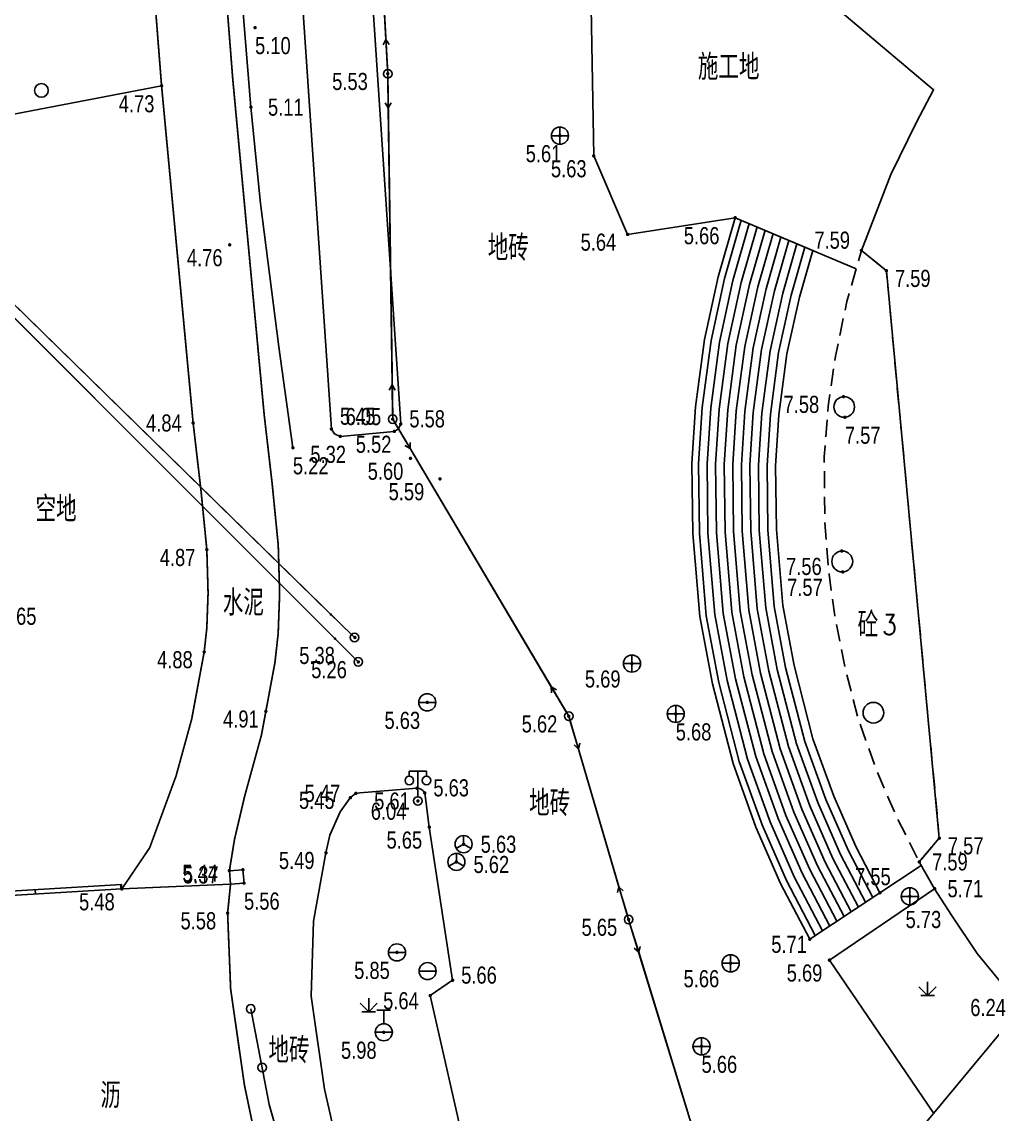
# Model space of a CAD drawing. Extents: x 500064 to 501389, y 2542464 to 2545400.
# Drawn here: x 501096.8 to 501153.5, y 2542690.7 to 2542754.6 of the extents above; entities that cross this region are included whole.
import ezdxf
from ezdxf.enums import TextEntityAlignment as Align

# ---------------------------------------------------------------- set-up
doc = ezdxf.new("R2010")
doc.units = 0
doc.header["$LTSCALE"] = 0.5
doc.linetypes.add('X5', pattern=[3, 2, -1])
doc.layers.get('0').update_dxf_attribs({"linetype": 'CONTINUOUS', "lineweight": 5})
doc.layers.add('GCD', color=8, linetype='CONTINUOUS')
doc.layers.add('地形图', color=8, linetype='CONTINUOUS')
doc.styles.add('HZ', font='romans.shx', dxfattribs={"width": 0.8, "bigfont": 'hztxt.shx'})
doc.styles.add('正等线体', font='')
doc.styles.get('正等线体').set_extended_font_data('FZZhongDengXian-Z07S')
doc.linetypes.add('10421', pattern='A,2,[150,AAA.SHX,S=1,R=0,X=0,Y=1],1e-11', length=2)
doc.linetypes.add('10422', pattern='A,2,[150,AAA.SHX,S=1,R=0,X=0,Y=1],2,[177,AAA.SHX,S=1,R=0,X=0,Y=0.8],1e-09', length=4)
doc.linetypes.add('1161', pattern='A,0,[149,AAA.SHX,S=0.15,R=0,X=0,Y=0],-1.6', length=1.6)

# ---------------------------------------------------------------- blocks, each defined once
blk = doc.blocks.new('gc097')
for p, q in [((-1, 2.9), (-1, 3.5)), ((-1, 3.5), (1, 3.5)), ((0, 0.5), (0, 3.5)), ((1, 3.5), (1, 2.9))]:
    blk.add_line(p, q)
for centre in [(-1, 2.4), (1, 2.4), (0, 0)]:
    blk.add_circle(centre, 0.5)
blk = doc.blocks.new('gc133')
for p, q in [((-0.8, 2.6), (0.8, 2.6)), ((0, 1), (0, 2.6)), ((-1, 0), (1, 0))]:
    blk.add_line(p, q)
blk.add_circle((0, 0), 1)
blk = doc.blocks.new('gc042')
blk.add_line((-1, 0), (1, 0))
blk.add_circle((0, 0), 1)
blk = doc.blocks.new('gc048')
for q in [(-0.87, -0.5), (0, 1), (0.87, -0.5)]:
    blk.add_line((0, 0), q)
blk.add_circle((0, 0), 1)
blk = doc.blocks.new('gc170')
at = {"linetype": 'Continuous'}
blk.add_circle((0, 0), 0.5, dxfattribs=at)
blk = doc.blocks.new('gc013c')
at = {"linetype": 'Continuous'}
blk.add_line((0.5, 0), (4, 0), dxfattribs=at)
at = {"linetype": 'Continuous', "const_width": 0.15, "flags": 128}
blk.add_lwpolyline([(3.775, 0, 1), (3.925, 0, 1)], format="xyb", close=True, dxfattribs=at)
blk = doc.blocks.new('gc043')
for p, q in [((-1, 0), (1, 0)), ((0, -1), (0, 1))]:
    blk.add_line(p, q)
blk.add_circle((0, 0), 1)
blk = doc.blocks.new('gc122')
blk.add_circle((0, 0), 0.8)
blk = doc.blocks.new('gc013b')
at = {"linetype": 'Continuous'}
blk.add_line((0.5, 0), (4, 0), dxfattribs=at)
at = {"linetype": 'Continuous', "flags": 128}
blk.add_lwpolyline([(3.39, 0.35), (4, 0), (3.39, -0.35)], dxfattribs=at)
blk = doc.blocks.new('gc124')
for p, q in [((0, 0), (0, 1.6)), ((-1, 1), (0, 0)), ((-0.8, 0), (0.8, 0)), ((0, 0), (1, 1))]:
    blk.add_line(p, q)
blk = doc.blocks.new('GC200')
at = {"linetype": 'Continuous', "const_width": 0.2, "flags": 128}
blk.add_lwpolyline([(-0.1, 0, 1), (0.1, 0, 1)], format="xyb", close=True, dxfattribs=at)

msp = doc.modelspace()

# ---------------------------------------------------------------- linework, layer by layer
at = {"layer": '地形图', "linetype": 'Continuous'}
for p, q in [((501117.208, 2542769.817), (501118.091, 2542753.52)), ((501118.227, 2542749.523), (501118.456, 2542733.339)), ((501087.123, 2542746.494), (501115.061, 2542718.566)), ((501114.819, 2542719.976), (501087.438, 2542746.772)), ((501143.027, 2542741.198), (501138.493, 2542743.11)), ((501119.504, 2542729.618), (501127.751, 2542715.699)), ((501129.336, 2542712.059), (501131.705, 2542704.014)), ((501097.618, 2542703.584), (501097.603, 2542703.833)), ((501102.609, 2542703.883), (501102.594, 2542704.132)), ((501102.662, 2542703.886), (501102.647, 2542704.136)), ((501146.95, 2542703.66), (501142.854, 2542700.95, 5.708)), ((501132.857, 2542700.183), (501135.79, 2542690.631))]:
    msp.add_line(p, q, dxfattribs=at)
at = {"layer": '地形图', "linetype": 'Continuous', "const_width": 0.1, "flags": 128}
msp.add_lwpolyline([(501108.944, 2542704.953), (501109.245, 2542706.795), (501109.835, 2542709.3), (501110.818, 2542712.883), (501111.605, 2542717.117), (501111.794, 2542718.806), (501111.879, 2542721.152), (501111.798, 2542723.971), (501111.442, 2542727.578), (501110.981, 2542731.551), (501109.143, 2542751.177), (501107.766, 2542768.759), (501106.617, 2542785.259, 0.000105), (501106.616, 2542785.261), (501106.007, 2542793.962), (501105.322, 2542807.833), (501103.352, 2542831.542), (501101.194, 2542863.497), (501100.445, 2542877.951), (501102.957, 2542897.296)], format="xyb", dxfattribs=at)
msp.add_lwpolyline([(501102.662, 2542703.886), (501104.286, 2542706.29), (501105.829, 2542710.489), (501106.743, 2542713.819), (501107.47, 2542717.732), (501107.624, 2542719.114), (501107.699, 2542721.168), (501107.626, 2542723.706), (501107.288, 2542727.132), (501106.826, 2542731.115), (501104.981, 2542750.819), (501103.6, 2542768.451), (501102.449, 2542784.969), (501101.836, 2542793.713), (501101.153, 2542807.557), (501099.186, 2542831.228), (501097.024, 2542863.244)], dxfattribs=at)
at = {"layer": '地形图', "elevation": 5.449, "flags": 128}
msp.add_lwpolyline([(501114.903, 2542730.76), (501115.084, 2542730.481), (501115.424, 2542730.333), (501118.578, 2542730.621), (501118.827, 2542730.78), (501118.957, 2542731.056), (501115.51, 2542782.667), (501115.726, 2542783.089), (501116.164, 2542783.29), (501140.452, 2542785.502), (501140.648, 2542785.691), (501140.757, 2542785.972), (501140.627, 2542787.068), (501140.428, 2542787.307), (501140.168, 2542787.399), (501111.599, 2542784.771), (501111.387, 2542784.618), (501111.272, 2542784.325)], close=True, dxfattribs=at)
at = {"layer": '地形图', "linetype": '10421'}
msp.add_lwpolyline([(501112.654, 2542729.664), (501111.825, 2542735.56), (501110.768, 2542743.936), (501110.199, 2542749.57), (501109.701, 2542755.549), (501109.005, 2542765.135), (501108.541, 2542770.958), (501108.232, 2542773.908), (501107.72, 2542777.427), (501107.558, 2542779.581), (501108.037, 2542781.684), (501108.964, 2542783.221), (501110.4, 2542784.661)], dxfattribs=at)
at = {"layer": '地形图', "linetype": 'Continuous', "flags": 128}
for points, elevation in [([(501114.373, 2542784.668), (501117.1, 2542771.814), (501118.199, 2542751.523), (501118.484, 2542731.339)], 5.681), ([(501143.625, 2542756.056), (501150.083, 2542750.586), (501149.097, 2542748.691), (501147.593, 2542745.637), (501145.871, 2542741.196), (501147.328, 2542740.013), (501150.421, 2542706.854), (501149.249, 2542705.465), (501150.149, 2542703.9), (501151.132, 2542702.352), (501152.639, 2542700.108), (501155.23, 2542696.959), (501149.698, 2542690.29), (501149.433, 2542689.9), (501149.241, 2542689.471), (501149.14, 2542688.944), (501149.153, 2542688.359), (501149.297, 2542687.825), (501149.529, 2542687.406), (501149.765, 2542687.095), (501150.104, 2542686.791), (501156.524, 2542681.419)], 5.417), ([(501128.771, 2542713.978), (501132.27, 2542702.095), (501136.377, 2542688.719), (501140.948, 2542675.372)], 5.62), ([(501082.643, 2542702.725), (501092.59, 2542703.282), (501102.662, 2542703.886)], 5.484)]:
    msp.add_lwpolyline(points, dxfattribs=dict(at, elevation=elevation))
at = {"layer": '地形图', "linetype": '1161', "flags": 128}
for points in [[(501138.493, 2542743.11), (501132.213, 2542742.131), (501130.23, 2542746.72), (501129.967, 2542761.908), (501145.385, 2542762.175)], [(501102.662, 2542703.886), (501109.012, 2542704.173)]]:
    msp.add_lwpolyline(points, dxfattribs=at)
at = {"layer": '地形图', "linetype": '1161', "elevation": 5.577, "flags": 128}
msp.add_lwpolyline([(501088.717, 2542747.702), (501104.981, 2542750.819)], dxfattribs=at)
at = {"layer": '地形图', "linetype": 'Continuous', "flags": 128}
for points in [[(501075, 2542749.045), (501085.708, 2542747.908), (501116.475, 2542717.152)], [(501116.249, 2542718.578), (501086.009, 2542748.171), (501075, 2542749.045)], [(501142.854, 2542700.95), (501141.151, 2542704.205), (501139.71, 2542707.486), (501138.368, 2542711.215), (501137.161, 2542715.869), (501136.423, 2542719.799), (501136.021, 2542724.654), (501135.968, 2542728.741), (501136.182, 2542732.066), (501136.703, 2542735.996), (501137.504, 2542739.66), (501138.493, 2542743.11)], [(501143.177, 2542701.164), (501141.499, 2542704.372), (501140.068, 2542707.629), (501138.737, 2542711.329), (501137.538, 2542715.953), (501136.805, 2542719.85), (501136.406, 2542724.672), (501136.354, 2542728.731), (501136.566, 2542732.028), (501137.083, 2542735.929), (501137.878, 2542739.565), (501138.851, 2542742.959)], [(501143.596, 2542701.441), (501141.95, 2542704.589), (501140.533, 2542707.815), (501139.215, 2542711.476), (501138.026, 2542716.062), (501137.302, 2542719.917), (501136.906, 2542724.696), (501136.854, 2542728.719), (501137.064, 2542731.979), (501137.576, 2542735.843), (501138.363, 2542739.443), (501139.315, 2542742.763)], [(501144.016, 2542701.719), (501142.4, 2542704.806), (501140.997, 2542708), (501139.693, 2542711.624), (501138.514, 2542716.171), (501137.798, 2542719.984), (501137.405, 2542724.72), (501137.354, 2542728.706), (501137.562, 2542731.93), (501138.069, 2542735.756), (501138.848, 2542739.32), (501139.779, 2542742.568)], [(501144.435, 2542701.996), (501142.851, 2542705.022), (501141.462, 2542708.186), (501140.171, 2542711.772), (501139.003, 2542716.28), (501138.294, 2542720.051), (501137.905, 2542724.744), (501137.854, 2542728.693), (501138.059, 2542731.881), (501138.561, 2542735.67), (501139.333, 2542739.198), (501140.243, 2542742.372)], [(501144.854, 2542702.273), (501143.302, 2542705.239), (501141.927, 2542708.371), (501140.65, 2542711.92), (501139.491, 2542716.389), (501138.79, 2542720.118), (501138.405, 2542724.768), (501138.355, 2542728.68), (501138.557, 2542731.832), (501139.054, 2542735.584), (501139.818, 2542739.076), (501140.707, 2542742.177)], [(501145.273, 2542702.551), (501143.753, 2542705.456), (501142.391, 2542708.556), (501141.128, 2542712.067), (501139.979, 2542716.498), (501139.286, 2542720.185), (501138.905, 2542724.792), (501138.855, 2542728.667), (501139.055, 2542731.783), (501139.547, 2542735.497), (501140.303, 2542738.953), (501141.171, 2542741.981)], [(501145.692, 2542702.828), (501144.204, 2542705.672), (501142.856, 2542708.742), (501141.606, 2542712.215), (501140.467, 2542716.607), (501139.782, 2542720.252), (501139.404, 2542724.816), (501139.355, 2542728.654), (501139.553, 2542731.734), (501140.04, 2542735.411), (501140.789, 2542738.831), (501141.635, 2542741.785)], [(501146.112, 2542703.105), (501144.655, 2542705.889), (501143.321, 2542708.927), (501142.084, 2542712.363), (501140.956, 2542716.716), (501140.279, 2542720.319), (501139.904, 2542724.839), (501139.855, 2542728.641), (501140.051, 2542731.685), (501140.533, 2542735.324), (501141.274, 2542738.708), (501142.099, 2542741.59)], [(501146.531, 2542703.383), (501145.106, 2542706.106), (501143.785, 2542709.113), (501142.563, 2542712.51), (501141.444, 2542716.825), (501140.775, 2542720.386), (501140.404, 2542724.863), (501140.355, 2542728.629), (501140.549, 2542731.636), (501141.026, 2542735.238), (501141.759, 2542738.586), (501142.563, 2542741.394)], [(501146.95, 2542703.66), (501145.557, 2542706.322), (501144.25, 2542709.298), (501143.041, 2542712.658), (501141.932, 2542716.934), (501141.271, 2542720.453), (501140.904, 2542724.887), (501140.856, 2542728.616), (501141.047, 2542731.587), (501141.519, 2542735.151), (501142.244, 2542738.463), (501143.027, 2542741.198)], [(501118.484, 2542731.339), (501128.771, 2542713.978)], [(501082.629, 2542702.975), (501092.576, 2542703.532), (501102.647, 2542704.136)], [(501157.177, 2542646.561), (501148.49, 2542648.884), (501139.714, 2542652.863), (501132.333, 2542657.848), (501125.474, 2542664.177), (501121.156, 2542669.55), (501116.716, 2542676.561), (501113.303, 2542684.145), (501111.271, 2542691.298), (501110.188, 2542696.882)]]:
    msp.add_lwpolyline(points, dxfattribs=at)
at = {"layer": '地形图', "linetype": '10422', "flags": 128}
for points in [[(501138.493, 2542743.11), (501145.567, 2542740.128)], [(501149.367, 2542705.259), (501142.854, 2542700.95)]]:
    msp.add_lwpolyline(points, dxfattribs=at)
at = {"layer": '地形图', "linetype": 'X5', "elevation": 5.417, "flags": 128}
msp.add_lwpolyline([(501147.328, 2542740.013), (501145.871, 2542741.196), (501145.024, 2542738.215), (501144.349, 2542735.009), (501143.928, 2542732.091), (501143.698, 2542729.13), (501143.737, 2542725.31), (501143.98, 2542722.271), (501144.31, 2542719.84), (501144.964, 2542716.628), (501145.706, 2542713.754), (501146.735, 2542710.868), (501147.906, 2542708.133), (501149.249, 2542705.465), (501150.421, 2542706.854)], close=True, dxfattribs=at)
at = {"layer": '地形图', "flags": 128}
for points in [[(501122.803, 2542688.306), (501120.677, 2542697.653), (501121.987, 2542698.552), (501120.625, 2542707.492), (501120.359, 2542709.493), (501120.264, 2542709.61), (501120.164, 2542709.687), (501120.048, 2542709.748), (501119.902, 2542709.773), (501116.335, 2542709.473), (501116.008, 2542709.214), (501115.408, 2542708.391), (501114.812, 2542707.026), (501114.587, 2542706), (501113.854, 2542702.006), (501113.73, 2542697.619), (501114.492, 2542692.19), (501115.345, 2542688.497)], [(501150.094, 2542690.767), (501144.005, 2542699.723), (501144.005, 2542699.723), (501150.149, 2542703.9)]]:
    msp.add_lwpolyline(points, dxfattribs=at)
at = {"layer": '地形图', "linetype": 'Continuous', "flags": 128}
msp.add_lwpolyline([(501109.799, 2542704.226), (501109.731, 2542705.006), (501108.944, 2542704.953), (501109.012, 2542704.173)], close=True, dxfattribs=at)
at = {"layer": '地形图', "linetype": 'Continuous', "const_width": 0.1, "elevation": 5.576, "flags": 128}
msp.add_lwpolyline([(501109.012, 2542704.173), (501108.839, 2542702.473), (501109.018, 2542698.032), (501109.82, 2542692.434), (501110.5, 2542689.177), (501112.382, 2542683.02), (501114.488, 2542678.04), (501116.878, 2542673.499), (501120.289, 2542668.339), (501123.917, 2542663.808), (501126.853, 2542660.671), (501129.651, 2542658.105), (501132.216, 2542655.932), (501135.546, 2542653.617), (501138.279, 2542651.87), (501142.402, 2542649.713), (501146.252, 2542647.979), (501151.917, 2542646.182), (501156.039, 2542645.242), (501159.44, 2542644.692), (501160.127, 2542644.833), (501160.798, 2542645.229), (501161.2, 2542645.739), (501162.274, 2542653.56)], dxfattribs=at)
at = {"layer": '地形图', "linetype": 'Continuous'}
for centre, radius in [((501144.863, 2542732.05, 7.571), 0.603), ((501144.749, 2542723.022, 7.573), 0.61), ((501146.569, 2542714.18, 7.571), 0.603)]:
    msp.add_circle(centre, radius, dxfattribs=at)

# ---------------------------------------------------------------- block references
ref = msp.add_blockref('GC200', (501110.444, 2542754.217, 5.103), dxfattribs=dict(at, xscale=0.5, yscale=0.5, zscale=0.5))
ref.add_attrib('height', '5.10', dxfattribs={"layer": 'GCD', "linetype": 'Continuous', "height": 1, "style": '正等线体', "width": 0.8}).set_placement((501110.444, 2542753.167, 5.1), align=Align.MIDDLE_LEFT)
at = {"layer": '地形图', "linetype": 'Continuous', "yscale": 0.5}
for name, p, xscale, rotation in [('gc013b', (501118.199, 2542751.523), 0.4999999999531665, 93.10022163642859), ('gc013b', (501118.199, 2542751.523), 0.4999999998858082, 270.8089680963158), ('gc013b', (501118.484, 2542731.339), 0.4999999998858082, 90.80896809631585), ('gc013b', (501118.484, 2542731.339), 0.5000000000616258, 300.6482253613919), ('gc013c', (501116.249, 2542718.578), 0.4999999999374244, 135.6193072613809), ('gc013c', (501116.475, 2542717.152), 0.4999999999800055, 135.0100375935649), ('gc013b', (501128.771, 2542713.978), 0.5000000000616258, 120.6482253613919), ('gc013b', (501128.771, 2542713.978), 0.5000000000283608, 286.407289789845), ('gc013b', (501132.27, 2542702.095), 0.5000000000283608, 106.4072897898451), ('gc013b', (501132.27, 2542702.095), 0.5000000000748173, 287.068709636139), ('gc170', (501110.188, 2542696.882), 0.4999999997973827, 100.9797773474784), ('gc170', (501110.855, 2542693.446), 0.4999999997973827, 100.9797773474784)]:
    msp.add_blockref(name, p, dxfattribs=dict(at, xscale=xscale, rotation=rotation))
at = {"layer": '地形图', "linetype": 'Continuous'}
ref = msp.add_blockref('GC200', (501118.199, 2542751.523, 5.532), dxfattribs=dict(at, xscale=0.5, yscale=0.5, zscale=0.5))
ref.add_attrib('height', '5.53', dxfattribs={"layer": 'GCD', "linetype": 'Continuous', "height": 1, "style": '正等线体', "width": 0.8}).set_placement((501114.949, 2542751.073, 5.53), align=Align.MIDDLE_LEFT)
at = {"layer": '地形图', "linetype": 'Continuous', "xscale": 0.5, "yscale": 0.5}
for name, p in [('gc170', (501118.199, 2542751.523)), ('gc122', (501097.958, 2542750.549)), ('gc043', (501128.256, 2542747.902, 5.61)), ('gc170', (501118.484, 2542731.339)), ('gc170', (501116.249, 2542718.578)), ('gc170', (501116.475, 2542717.152)), ('gc043', (501132.465, 2542717.054, 5.692)), ('gc042', (501120.505, 2542714.787, 5.627)), ('gc043', (501135.022, 2542714.112, 5.676)), ('gc170', (501128.771, 2542713.978)), ('gc097', (501119.956, 2542709.027, 6.035)), ('gc048', (501122.626, 2542706.499, 5.627)), ('gc048', (501122.207, 2542705.466, 5.622)), ('gc043', (501148.7, 2542703.451, 5.728)), ('gc170', (501132.27, 2542702.095)), ('gc042', (501118.734, 2542700.177, 5.849)), ('gc043', (501138.23, 2542699.54, 5.664)), ('gc042', (501120.523, 2542699.084)), ('gc124', (501149.732, 2542697.66)), ('gc124', (501117.087, 2542696.702)), ('gc133', (501117.964, 2542695.511, 5.982)), ('gc043', (501136.53, 2542694.688, 5.663))]:
    msp.add_blockref(name, p, dxfattribs=at)
at = {"layer": '地形图', "linetype": 'Continuous'}
ref = msp.add_blockref('GC200', (501104.981, 2542750.819, 4.728), dxfattribs=dict(at, xscale=0.5, yscale=0.5, zscale=0.5))
ref.add_attrib('height', '4.73', dxfattribs={"layer": 'GCD', "linetype": 'Continuous', "height": 1, "style": '正等线体', "width": 0.8}).set_placement((501102.481, 2542749.769, 4.73), align=Align.MIDDLE_LEFT)
ref = msp.add_blockref('GC200', (501110.199, 2542749.57, 5.107), dxfattribs=dict(at, xscale=0.5, yscale=0.5, zscale=0.5))
ref.add_attrib('height', '5.11', dxfattribs={"layer": 'GCD', "linetype": 'Continuous', "height": 1, "style": '正等线体', "width": 0.8}).set_placement((501111.199, 2542749.57, 5.11), align=Align.MIDDLE_LEFT)
ref = msp.add_blockref('GC200', (501128.256, 2542747.902, 5.61), dxfattribs=dict(at, xscale=0.5, yscale=0.5, zscale=0.5))
ref.add_attrib('height', '5.61', dxfattribs={"layer": 'GCD', "linetype": 'Continuous', "height": 1, "style": '正等线体', "width": 0.8}).set_placement((501126.256, 2542746.852, 5.61), align=Align.MIDDLE_LEFT)
ref = msp.add_blockref('GC200', (501130.23, 2542746.72, 5.631), dxfattribs=dict(at, xscale=0.5, yscale=0.5, zscale=0.5))
ref.add_attrib('height', '5.63', dxfattribs={"layer": 'GCD', "linetype": 'Continuous', "height": 1, "style": '正等线体', "width": 0.8}).set_placement((501127.73, 2542745.97, 5.63), align=Align.MIDDLE_LEFT)
ref = msp.add_blockref('GC200', (501138.493, 2542743.11, 5.655), dxfattribs=dict(at, xscale=0.5, yscale=0.5, zscale=0.5))
ref.add_attrib('height', '5.66', dxfattribs={"layer": 'GCD', "linetype": 'Continuous', "height": 1, "style": '正等线体', "width": 0.8}).set_placement((501135.493, 2542742.06, 5.66), align=Align.MIDDLE_LEFT)
ref = msp.add_blockref('GC200', (501132.213, 2542742.131, 5.644), dxfattribs=dict(at, xscale=0.5, yscale=0.5, zscale=0.5))
ref.add_attrib('height', '5.64', dxfattribs={"layer": 'GCD', "linetype": 'Continuous', "height": 1, "style": '正等线体', "width": 0.8}).set_placement((501129.463, 2542741.681, 5.64), align=Align.MIDDLE_LEFT)
ref = msp.add_blockref('GC200', (501145.871, 2542741.196, 7.594), dxfattribs=dict(at, xscale=0.5, yscale=0.5, zscale=0.5))
ref.add_attrib('height', '7.59', dxfattribs={"layer": 'GCD', "linetype": 'Continuous', "height": 1, "style": '正等线体', "width": 0.8}).set_placement((501143.121, 2542741.796, 7.59), align=Align.MIDDLE_LEFT)
ref = msp.add_blockref('GC200', (501108.964, 2542741.523, 4.756), dxfattribs=dict(at, xscale=0.5, yscale=0.5, zscale=0.5))
ref.add_attrib('height', '4.76', dxfattribs={"layer": 'GCD', "linetype": 'Continuous', "height": 1, "style": '正等线体', "width": 0.8}).set_placement((501106.464, 2542740.773, 4.76), align=Align.MIDDLE_LEFT)
ref = msp.add_blockref('GC200', (501147.328, 2542740.013, 7.585), dxfattribs=dict(at, xscale=0.5, yscale=0.5, zscale=0.5))
ref.add_attrib('height', '7.59', dxfattribs={"layer": 'GCD', "linetype": 'Continuous', "height": 1, "style": '正等线体', "width": 0.8}).set_placement((501147.828, 2542739.563, 7.59), align=Align.MIDDLE_LEFT)
ref = msp.add_blockref('GC200', (501144.821, 2542732.651, 7.576), dxfattribs=dict(at, xscale=0.5, yscale=0.5, zscale=0.5))
ref.add_attrib('height', '7.58', dxfattribs={"layer": 'GCD', "linetype": 'Continuous', "height": 1, "style": '正等线体', "width": 0.8}).set_placement((501141.321, 2542732.201, 7.58), align=Align.MIDDLE_LEFT)
ref = msp.add_blockref('GC200', (501114.903, 2542730.76, 5.449), dxfattribs=dict(at, xscale=0.5, yscale=0.5, zscale=0.5))
ref.add_attrib('height', '5.45', dxfattribs={"layer": 'GCD', "linetype": 'Continuous', "height": 1, "style": '正等线体', "width": 0.8}).set_placement((501115.403, 2542731.51, 5.45), align=Align.MIDDLE_LEFT)
ref = msp.add_blockref('GC200', (501118.484, 2542731.339, 6.054), dxfattribs=dict(at, xscale=0.5, yscale=0.5, zscale=0.5))
ref.add_attrib('height', '6.05', dxfattribs={"layer": 'GCD', "linetype": 'Continuous', "height": 1, "style": '正等线体', "width": 0.8}).set_placement((501115.734, 2542731.489, 6.05), align=Align.MIDDLE_LEFT)
ref = msp.add_blockref('GC200', (501118.957, 2542731.056, 5.584), dxfattribs=dict(at, xscale=0.5, yscale=0.5, zscale=0.5))
ref.add_attrib('height', '5.58', dxfattribs={"layer": 'GCD', "linetype": 'Continuous', "height": 1, "style": '正等线体', "width": 0.8}).set_placement((501119.457, 2542731.356, 5.58), align=Align.MIDDLE_LEFT)
ref = msp.add_blockref('GC200', (501106.826, 2542731.115, 4.843), dxfattribs=dict(at, xscale=0.5, yscale=0.5, zscale=0.5))
ref.add_attrib('height', '4.84', dxfattribs={"layer": 'GCD', "linetype": 'Continuous', "height": 1, "style": '正等线体', "width": 0.8}).set_placement((501104.076, 2542731.115, 4.84), align=Align.MIDDLE_LEFT)
ref = msp.add_blockref('GC200', (501144.905, 2542731.448, 7.571), dxfattribs=dict(at, xscale=0.5, yscale=0.5, zscale=0.5))
ref.add_attrib('height', '7.57', dxfattribs={"layer": 'GCD', "linetype": 'Continuous', "height": 1, "style": '正等线体', "width": 0.8}).set_placement((501144.905, 2542730.398, 7.57), align=Align.MIDDLE_LEFT)
ref = msp.add_blockref('GC200', (501118.578, 2542730.621, 5.523), dxfattribs=dict(at, xscale=0.5, yscale=0.5, zscale=0.5))
ref.add_attrib('height', '5.52', dxfattribs={"layer": 'GCD', "linetype": 'Continuous', "height": 1, "style": '正等线体', "width": 0.8}).set_placement((501116.328, 2542729.871, 5.52), align=Align.MIDDLE_LEFT)
ref = msp.add_blockref('GC200', (501115.424, 2542730.333, 5.322), dxfattribs=dict(at, xscale=0.5, yscale=0.5, zscale=0.5))
ref.add_attrib('height', '5.32', dxfattribs={"layer": 'GCD', "linetype": 'Continuous', "height": 1, "style": '正等线体', "width": 0.8}).set_placement((501113.674, 2542729.283, 5.32), align=Align.MIDDLE_LEFT)
ref = msp.add_blockref('GC200', (501112.654, 2542729.664, 5.223), dxfattribs=dict(at, xscale=0.5, yscale=0.5, zscale=0.5))
ref.add_attrib('height', '5.22', dxfattribs={"layer": 'GCD', "linetype": 'Continuous', "height": 1, "style": '正等线体', "width": 0.8}).set_placement((501112.654, 2542728.614, 5.22), align=Align.MIDDLE_LEFT)
ref = msp.add_blockref('GC200', (501119.524, 2542729.046, 5.598), dxfattribs=dict(at, xscale=0.5, yscale=0.5, zscale=0.5))
ref.add_attrib('height', '5.60', dxfattribs={"layer": 'GCD', "linetype": 'Continuous', "height": 1, "style": '正等线体', "width": 0.8}).set_placement((501117.024, 2542728.296, 5.6), align=Align.MIDDLE_LEFT)
ref = msp.add_blockref('GC200', (501121.248, 2542727.848, 5.588), dxfattribs=dict(at, xscale=0.5, yscale=0.5, zscale=0.5))
ref.add_attrib('height', '5.59', dxfattribs={"layer": 'GCD', "linetype": 'Continuous', "height": 1, "style": '正等线体', "width": 0.8}).set_placement((501118.248, 2542727.098, 5.59), align=Align.MIDDLE_LEFT)
ref = msp.add_blockref('GC200', (501107.626, 2542723.706, 4.873), dxfattribs=dict(at, xscale=0.5, yscale=0.5, zscale=0.5))
ref.add_attrib('height', '4.87', dxfattribs={"layer": 'GCD', "linetype": 'Continuous', "height": 1, "style": '正等线体', "width": 0.8}).set_placement((501104.876, 2542723.256, 4.87), align=Align.MIDDLE_LEFT)
ref = msp.add_blockref('GC200', (501144.719, 2542723.632, 7.555), dxfattribs=dict(at, xscale=0.5, yscale=0.5, zscale=0.5))
ref.add_attrib('height', '7.56', dxfattribs={"layer": 'GCD', "linetype": 'Continuous', "height": 1, "style": '正等线体', "width": 0.8}).set_placement((501141.469, 2542722.732, 7.56), align=Align.MIDDLE_LEFT)
ref = msp.add_blockref('GC200', (501144.779, 2542722.413, 7.573), dxfattribs=dict(at, xscale=0.5, yscale=0.5, zscale=0.5))
ref.add_attrib('height', '7.57', dxfattribs={"layer": 'GCD', "linetype": 'Continuous', "height": 1, "style": '正等线体', "width": 0.8}).set_placement((501141.529, 2542721.513, 7.57), align=Align.MIDDLE_LEFT)
ref = msp.add_blockref('GC200', (501094.589, 2542719.82, 6.65), dxfattribs=dict(at, xscale=0.5, yscale=0.5, zscale=0.5))
ref.add_attrib('height', '6.65', dxfattribs={"layer": 'GCD', "linetype": 'Continuous', "height": 1, "style": '正等线体', "width": 0.8}).set_placement((501095.589, 2542719.82, 6.65), align=Align.MIDDLE_LEFT)
ref = msp.add_blockref('GC200', (501116.276, 2542718.579, 5.377), dxfattribs=dict(at, xscale=0.5, yscale=0.5, zscale=0.5))
ref.add_attrib('height', '5.38', dxfattribs={"layer": 'GCD', "linetype": 'Continuous', "height": 1, "style": '正等线体', "width": 0.8}).set_placement((501113.026, 2542717.529, 5.38), align=Align.MIDDLE_LEFT)
ref = msp.add_blockref('GC200', (501107.47, 2542717.732, 4.884), dxfattribs=dict(at, xscale=0.5, yscale=0.5, zscale=0.5))
ref.add_attrib('height', '4.88', dxfattribs={"layer": 'GCD', "linetype": 'Continuous', "height": 1, "style": '正等线体', "width": 0.8}).set_placement((501104.72, 2542717.282, 4.88), align=Align.MIDDLE_LEFT)
ref = msp.add_blockref('GC200', (501116.475, 2542717.152, 5.257), dxfattribs=dict(at, xscale=0.5, yscale=0.5, zscale=0.5))
ref.add_attrib('height', '5.26', dxfattribs={"layer": 'GCD', "linetype": 'Continuous', "height": 1, "style": '正等线体', "width": 0.8}).set_placement((501113.725, 2542716.702, 5.26), align=Align.MIDDLE_LEFT)
ref = msp.add_blockref('GC200', (501132.465, 2542717.054, 5.692), dxfattribs=dict(at, xscale=0.5, yscale=0.5, zscale=0.5))
ref.add_attrib('height', '5.69', dxfattribs={"layer": 'GCD', "linetype": 'Continuous', "height": 1, "style": '正等线体', "width": 0.8}).set_placement((501129.715, 2542716.154, 5.69), align=Align.MIDDLE_LEFT)
ref = msp.add_blockref('GC200', (501120.505, 2542714.787, 5.627), dxfattribs=dict(at, xscale=0.5, yscale=0.5, zscale=0.5))
ref.add_attrib('height', '5.63', dxfattribs={"layer": 'GCD', "linetype": 'Continuous', "height": 1, "style": '正等线体', "width": 0.8}).set_placement((501118.005, 2542713.737, 5.63), align=Align.MIDDLE_LEFT)
ref = msp.add_blockref('GC200', (501111.075, 2542714.266, 4.91), dxfattribs=dict(at, xscale=0.5, yscale=0.5, zscale=0.5))
ref.add_attrib('height', '4.91', dxfattribs={"layer": 'GCD', "linetype": 'Continuous', "height": 1, "style": '正等线体', "width": 0.8}).set_placement((501108.575, 2542713.816, 4.91), align=Align.MIDDLE_LEFT)
ref = msp.add_blockref('GC200', (501128.771, 2542713.978, 5.62), dxfattribs=dict(at, xscale=0.5, yscale=0.5, zscale=0.5))
ref.add_attrib('height', '5.62', dxfattribs={"layer": 'GCD', "linetype": 'Continuous', "height": 1, "style": '正等线体', "width": 0.8}).set_placement((501126.021, 2542713.528, 5.62), align=Align.MIDDLE_LEFT)
ref = msp.add_blockref('GC200', (501135.022, 2542714.112, 5.676), dxfattribs=dict(at, xscale=0.5, yscale=0.5, zscale=0.5))
ref.add_attrib('height', '5.68', dxfattribs={"layer": 'GCD', "linetype": 'Continuous', "height": 1, "style": '正等线体', "width": 0.8}).set_placement((501135.022, 2542713.062, 5.68), align=Align.MIDDLE_LEFT)
ref = msp.add_blockref('GC200', (501120.359, 2542709.493, 5.626), dxfattribs=dict(at, xscale=0.5, yscale=0.5, zscale=0.5))
ref.add_attrib('height', '5.63', dxfattribs={"layer": 'GCD', "linetype": 'Continuous', "height": 1, "style": '正等线体', "width": 0.8}).set_placement((501120.859, 2542709.793, 5.63), align=Align.MIDDLE_LEFT)
ref = msp.add_blockref('GC200', (501116.008, 2542709.214, 5.453), dxfattribs=dict(at, xscale=0.5, yscale=0.5, zscale=0.5))
ref.add_attrib('height', '5.45', dxfattribs={"layer": 'GCD', "linetype": 'Continuous', "height": 1, "style": '正等线体', "width": 0.8}).set_placement((501113.008, 2542709.064, 5.45), align=Align.MIDDLE_LEFT)
ref = msp.add_blockref('GC200', (501116.335, 2542709.473, 5.469), dxfattribs=dict(at, xscale=0.5, yscale=0.5, zscale=0.5))
ref.add_attrib('height', '5.47', dxfattribs={"layer": 'GCD', "linetype": 'Continuous', "height": 1, "style": '正等线体', "width": 0.8}).set_placement((501113.335, 2542709.473, 5.47), align=Align.MIDDLE_LEFT)
ref = msp.add_blockref('GC200', (501119.902, 2542709.773, 5.614), dxfattribs=dict(at, xscale=0.5, yscale=0.5, zscale=0.5))
ref.add_attrib('height', '5.61', dxfattribs={"layer": 'GCD', "linetype": 'Continuous', "height": 1, "style": '正等线体', "width": 0.8}).set_placement((501117.402, 2542709.023, 5.61), align=Align.MIDDLE_LEFT)
ref = msp.add_blockref('GC200', (501119.956, 2542709.027, 6.035), dxfattribs=dict(at, xscale=0.5, yscale=0.5, zscale=0.5))
ref.add_attrib('height', '6.04', dxfattribs={"layer": 'GCD', "linetype": 'Continuous', "height": 1, "style": '正等线体', "width": 0.8}).set_placement((501117.206, 2542708.427, 6.04), align=Align.MIDDLE_LEFT)
ref = msp.add_blockref('GC200', (501120.625, 2542707.492, 5.648), dxfattribs=dict(at, xscale=0.5, yscale=0.5, zscale=0.5))
ref.add_attrib('height', '5.65', dxfattribs={"layer": 'GCD', "linetype": 'Continuous', "height": 1, "style": '正等线体', "width": 0.8}).set_placement((501118.125, 2542706.742, 5.65), align=Align.MIDDLE_LEFT)
ref = msp.add_blockref('GC200', (501122.626, 2542706.499, 5.627), dxfattribs=dict(at, xscale=0.5, yscale=0.5, zscale=0.5))
ref.add_attrib('height', '5.63', dxfattribs={"layer": 'GCD', "linetype": 'Continuous', "height": 1, "style": '正等线体', "width": 0.8}).set_placement((501123.626, 2542706.499, 5.63), align=Align.MIDDLE_LEFT)
ref = msp.add_blockref('GC200', (501150.421, 2542706.854, 7.572), dxfattribs=dict(at, xscale=0.5, yscale=0.5, zscale=0.5))
ref.add_attrib('height', '7.57', dxfattribs={"layer": 'GCD', "linetype": 'Continuous', "height": 1, "style": '正等线体', "width": 0.8}).set_placement((501150.921, 2542706.404, 7.57), align=Align.MIDDLE_LEFT)
ref = msp.add_blockref('GC200', (501114.587, 2542706, 5.488), dxfattribs=dict(at, xscale=0.5, yscale=0.5, zscale=0.5))
ref.add_attrib('height', '5.49', dxfattribs={"layer": 'GCD', "linetype": 'Continuous', "height": 1, "style": '正等线体', "width": 0.8}).set_placement((501111.837, 2542705.55, 5.49), align=Align.MIDDLE_LEFT)
ref = msp.add_blockref('GC200', (501122.207, 2542705.466, 5.622), dxfattribs=dict(at, xscale=0.5, yscale=0.5, zscale=0.5))
ref.add_attrib('height', '5.62', dxfattribs={"layer": 'GCD', "linetype": 'Continuous', "height": 1, "style": '正等线体', "width": 0.8}).set_placement((501123.207, 2542705.316, 5.62), align=Align.MIDDLE_LEFT)
ref = msp.add_blockref('GC200', (501149.249, 2542705.465, 7.585), dxfattribs=dict(at, xscale=0.5, yscale=0.5, zscale=0.5))
ref.add_attrib('height', '7.59', dxfattribs={"layer": 'GCD', "linetype": 'Continuous', "height": 1, "style": '正等线体', "width": 0.8}).set_placement((501149.999, 2542705.465, 7.59), align=Align.MIDDLE_LEFT)
ref = msp.add_blockref('GC200', (501108.944, 2542704.953, 5.437), dxfattribs=dict(at, xscale=0.5, yscale=0.5, zscale=0.5))
ref.add_attrib('height', '5.44', dxfattribs={"layer": 'GCD', "linetype": 'Continuous', "height": 1, "style": '正等线体', "width": 0.8}).set_placement((501106.194, 2542704.803, 5.44), align=Align.MIDDLE_LEFT)
ref = msp.add_blockref('GC200', (501109.731, 2542705.006, 5.367), dxfattribs=dict(at, xscale=0.5, yscale=0.5, zscale=0.5))
ref.add_attrib('height', '5.37', dxfattribs={"layer": 'GCD', "linetype": 'Continuous', "height": 1, "style": '正等线体', "width": 0.8}).set_placement((501106.231, 2542704.706, 5.37), align=Align.MIDDLE_LEFT)
ref = msp.add_blockref('GC200', (501146.95, 2542703.66, 7.552), dxfattribs=dict(at, xscale=0.5, yscale=0.5, zscale=0.5))
ref.add_attrib('height', '7.55', dxfattribs={"layer": 'GCD', "linetype": 'Continuous', "height": 1, "style": '正等线体', "width": 0.8}).set_placement((501145.498, 2542704.604, 7.552), align=Align.MIDDLE_LEFT)
ref = msp.add_blockref('GC200', (501150.149, 2542703.9, 5.71), dxfattribs=dict(at, xscale=0.5, yscale=0.5, zscale=0.5))
ref.add_attrib('height', '5.71', dxfattribs={"layer": 'GCD', "linetype": 'Continuous', "height": 1, "style": '正等线体', "width": 0.8}).set_placement((501150.899, 2542703.9, 5.71), align=Align.MIDDLE_LEFT)
ref = msp.add_blockref('GC200', (501102.662, 2542703.886, 5.477), dxfattribs=dict(at, xscale=0.5, yscale=0.5, zscale=0.5))
ref.add_attrib('height', '5.48', dxfattribs={"layer": 'GCD', "linetype": 'Continuous', "height": 1, "style": '正等线体', "width": 0.8}).set_placement((501100.162, 2542703.136, 5.48), align=Align.MIDDLE_LEFT)
ref = msp.add_blockref('GC200', (501109.799, 2542704.226, 5.555), dxfattribs=dict(at, xscale=0.5, yscale=0.5, zscale=0.5))
ref.add_attrib('height', '5.56', dxfattribs={"layer": 'GCD', "linetype": 'Continuous', "height": 1, "style": '正等线体', "width": 0.8}).set_placement((501109.799, 2542703.176, 5.56), align=Align.MIDDLE_LEFT)
ref = msp.add_blockref('GC200', (501148.7, 2542703.451, 5.728), dxfattribs=dict(at, xscale=0.5, yscale=0.5, zscale=0.5))
ref.add_attrib('height', '5.73', dxfattribs={"layer": 'GCD', "linetype": 'Continuous', "height": 1, "style": '正等线体', "width": 0.8}).set_placement((501148.45, 2542702.101, 5.73), align=Align.MIDDLE_LEFT)
ref = msp.add_blockref('GC200', (501108.839, 2542702.473, 5.576), dxfattribs=dict(at, xscale=0.5, yscale=0.5, zscale=0.5))
ref.add_attrib('height', '5.58', dxfattribs={"layer": 'GCD', "linetype": 'Continuous', "height": 1, "style": '正等线体', "width": 0.8}).set_placement((501106.089, 2542702.023, 5.58), align=Align.MIDDLE_LEFT)
ref = msp.add_blockref('GC200', (501132.27, 2542702.095, 5.647), dxfattribs=dict(at, xscale=0.5, yscale=0.5, zscale=0.5))
ref.add_attrib('height', '5.65', dxfattribs={"layer": 'GCD', "linetype": 'Continuous', "height": 1, "style": '正等线体', "width": 0.8}).set_placement((501129.52, 2542701.645, 5.65), align=Align.MIDDLE_LEFT)
ref = msp.add_blockref('GC200', (501142.854, 2542700.95, 5.708), dxfattribs=dict(at, xscale=0.5, yscale=0.5, zscale=0.5))
ref.add_attrib('height', '5.71', dxfattribs={"layer": 'GCD', "linetype": 'Continuous', "height": 1, "style": '正等线体', "width": 0.8}).set_placement((501140.604, 2542700.65, 5.71), align=Align.MIDDLE_LEFT)
ref = msp.add_blockref('GC200', (501118.734, 2542700.177, 5.849), dxfattribs=dict(at, xscale=0.5, yscale=0.5, zscale=0.5))
ref.add_attrib('height', '5.85', dxfattribs={"layer": 'GCD', "linetype": 'Continuous', "height": 1, "style": '正等线体', "width": 0.8}).set_placement((501116.234, 2542699.127, 5.85), align=Align.MIDDLE_LEFT)
ref = msp.add_blockref('GC200', (501121.987, 2542698.552, 5.655), dxfattribs=dict(at, xscale=0.5, yscale=0.5, zscale=0.5))
ref.add_attrib('height', '5.66', dxfattribs={"layer": 'GCD', "linetype": 'Continuous', "height": 1, "style": '正等线体', "width": 0.8}).set_placement((501122.487, 2542698.852, 5.66), align=Align.MIDDLE_LEFT)
ref = msp.add_blockref('GC200', (501138.23, 2542699.54, 5.664), dxfattribs=dict(at, xscale=0.5, yscale=0.5, zscale=0.5))
ref.add_attrib('height', '5.66', dxfattribs={"layer": 'GCD', "linetype": 'Continuous', "height": 1, "style": '正等线体', "width": 0.8}).set_placement((501135.48, 2542698.64, 5.66), align=Align.MIDDLE_LEFT)
ref = msp.add_blockref('GC200', (501144.005, 2542699.723, 5.694), dxfattribs=dict(at, xscale=0.5, yscale=0.5, zscale=0.5))
ref.add_attrib('height', '5.69', dxfattribs={"layer": 'GCD', "linetype": 'Continuous', "height": 1, "style": '正等线体', "width": 0.8}).set_placement((501141.505, 2542698.973, 5.69), align=Align.MIDDLE_LEFT)
ref = msp.add_blockref('GC200', (501120.677, 2542697.653, 5.635), dxfattribs=dict(at, xscale=0.5, yscale=0.5, zscale=0.5))
ref.add_attrib('height', '5.64', dxfattribs={"layer": 'GCD', "linetype": 'Continuous', "height": 1, "style": '正等线体', "width": 0.8}).set_placement((501117.927, 2542697.353, 5.64), align=Align.MIDDLE_LEFT)
ref = msp.add_blockref('GC200', (501155.23, 2542696.959, 6.244), dxfattribs=dict(at, xscale=0.5, yscale=0.5, zscale=0.5))
ref.add_attrib('height', '6.24', dxfattribs={"layer": 'GCD', "linetype": 'Continuous', "height": 1, "style": '正等线体', "width": 0.8}).set_placement((501152.23, 2542696.959, 6.24), align=Align.MIDDLE_LEFT)
ref = msp.add_blockref('GC200', (501117.964, 2542695.511, 5.982), dxfattribs=dict(at, xscale=0.5, yscale=0.5, zscale=0.5))
ref.add_attrib('height', '5.98', dxfattribs={"layer": 'GCD', "linetype": 'Continuous', "height": 1, "style": '正等线体', "width": 0.8}).set_placement((501115.464, 2542694.461, 5.98), align=Align.MIDDLE_LEFT)
ref = msp.add_blockref('GC200', (501136.53, 2542694.688, 5.663), dxfattribs=dict(at, xscale=0.5, yscale=0.5, zscale=0.5))
ref.add_attrib('height', '5.66', dxfattribs={"layer": 'GCD', "linetype": 'Continuous', "height": 1, "style": '正等线体', "width": 0.8}).set_placement((501136.53, 2542693.638, 5.66), align=Align.MIDDLE_LEFT)

# ---------------------------------------------------------------- texts
at = {"layer": '地形图', "linetype": 'Continuous', "style": 'HZ', "width": 0.8}
for s, p in [('施工地', (501138.113, 2542751.991)), ('地砖', (501125.238, 2542741.417)), ('空地', (501098.818, 2542726.166)), ('水泥', (501109.759, 2542720.685)), ('地砖', (501127.654, 2542708.969)), ('地砖', (501112.424, 2542694.528)), ('沥', (501102.003, 2542691.868))]:
    msp.add_text(s, height=1.5, dxfattribs=at).set_placement(p, align=Align.MIDDLE)
msp.add_text('砼', height=1.5, dxfattribs=at).set_placement((501146.849, 2542719.326), align=Align.MIDDLE_RIGHT)
msp.add_text('3', height=1.2, dxfattribs=at).set_placement((501147.099, 2542719.326), align=Align.MIDDLE_LEFT)

doc.saveas('drawing.dxf')
